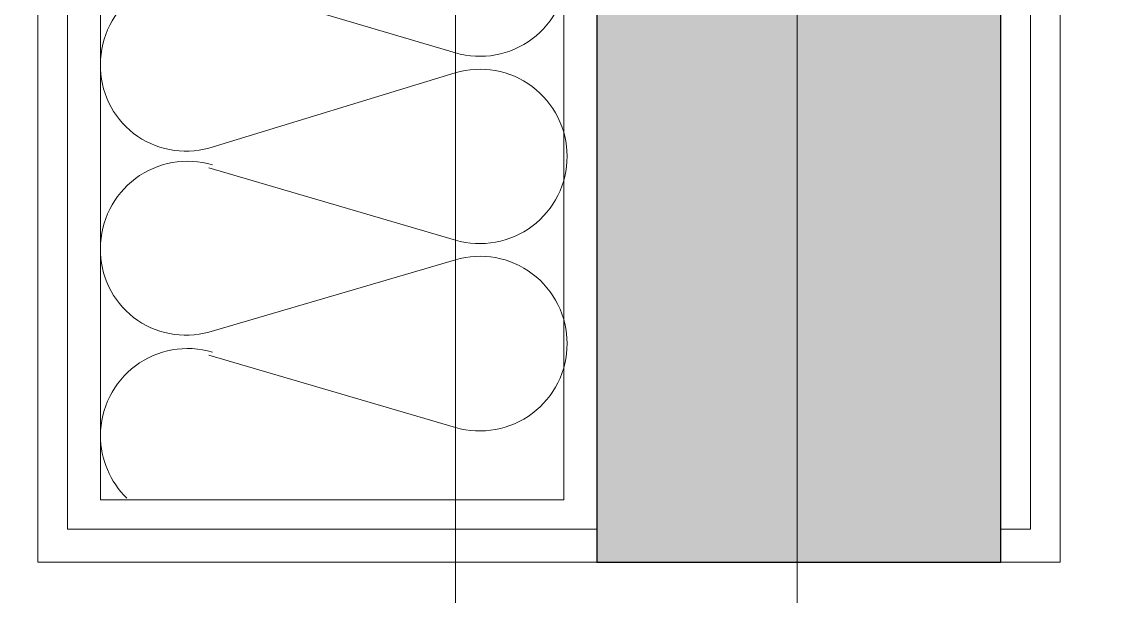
# Model space of a CAD drawing. Header units: millimetres. Extents: x 906 to 41302, y 848 to 28850.
# Drawn here: x 22379.5 to 22726.6, y 18550 to 18735.2 of the extents above; entities that cross this region are included whole.
import ezdxf

# ---------------------------------------------------------------- set-up
doc = ezdxf.new("R2010")
doc.units = ezdxf.units.MM
for name, color, linetype in [('PDF_X-단위세대$및$주동평면도$A-FIN-INSL', 7, 'Continuous'), ('PDF_X-단위세대$및$주동평면도$A-ST-AXIS-CEN', 7, 'Continuous'), ('PDF_X-단위세대$및$주동평면도$A-ST-CONC', 7, 'Continuous'), ('PDF_X-단위세대$및$주동평면도$A-WALL-DRY', 7, 'Continuous')]:
    doc.layers.add(name, color=color, linetype=linetype)
doc.layers.add('PDF_X-단위세대$및$주동평면도$A-FIN-INSL-HAT', color=7, linetype='Continuous', true_color=0x666666)
doc.layers.add('PDF_X-단위세대$및$주동평면도$S-ST-CONC-PAT1', color=7, linetype='Continuous', true_color=0xb7b7b7)

msp = doc.modelspace()

# ---------------------------------------------------------------- linework, layer by layer
at = {"layer": 'PDF_X-단위세대$및$주동평면도$A-FIN-INSL', "lineweight": 5}
msp.add_lwpolyline([(21129.64, 19320.95), (22404.93, 19320.95), (22404.93, 18581.17), (22554.16, 18581.17), (22554.16, 19441.6), (21129.64, 19441.6)], dxfattribs=at)
at = {"layer": 'PDF_X-단위세대$및$주동평면도$A-FIN-INSL-HAT', "lineweight": 9}
for points in [[(22440.97, 18808.61, 0.501644), (22404.93, 18781.72, 0.501644), (22439.86, 18754.74), (22519.18, 18778.97, -0.501645), (22555.21, 18752.09, -0.501645), (22519.23, 18725.1), (22440.97, 18748.28, 0.501644), (22404.93, 18721.4, 0.501644), (22439.86, 18694.41), (22519.18, 18718.65, -0.501645), (22555.21, 18691.76, -0.501645), (22519.23, 18664.78), (22439.86, 18688.06)], [(22440.97, 18689.01, 0.501644), (22404.93, 18662.13, 0.501644), (22439.86, 18635.15), (22519.23, 18658.43, -0.501645), (22555.21, 18631.44, -0.501645), (22519.23, 18604.45), (22439.86, 18627.74)], [(22440.97, 18628.69, 0.501644), (22404.93, 18601.81, 0.203205), (22413.48, 18581.65)]]:
    msp.add_lwpolyline(points, format="xyb", dxfattribs=at)
at = {"layer": 'PDF_X-단위세대$및$주동평면도$A-ST-AXIS-CEN', "lineweight": 5}
for points in [[(22629.3, 19700.89), (22629.3, 17636.08)], [(22519.23, 19573.89), (22519.23, 16573.51)]]:
    msp.add_lwpolyline(points, dxfattribs=at)
at = {"layer": 'PDF_X-단위세대$및$주동평면도$A-ST-CONC', "lineweight": 25}
msp.add_lwpolyline([(23089.67, 19700.89), (21144.45, 19700.89), (21144.45, 19451.12), (22564.74, 19451.12), (22564.74, 18561.06), (22694.91, 18561.06), (22694.91, 19451.12), (23089.67, 19451.12)], close=True, dxfattribs=at)
at = {"layer": 'PDF_X-단위세대$및$주동평면도$A-WALL-DRY', "lineweight": 13}
for points in [[(22694.91, 18571.65), (22704.44, 18571.65), (22704.44, 19410.9), (23079.09, 19410.9), (23079.09, 19451.12)], [(23089.67, 19451.12), (23089.67, 19401.38), (22713.96, 19401.38), (22713.96, 18561.06), (22694.91, 18561.06)], [(21129.64, 19311.42), (22394.35, 19311.42), (22394.35, 18571.65), (22564.74, 18571.65)], [(21129.64, 19300.84), (22384.82, 19300.84), (22384.82, 18561.06), (22564.74, 18561.06)]]:
    msp.add_lwpolyline(points, dxfattribs=at)
at = {"layer": 'PDF_X-단위세대$및$주동평면도$S-ST-CONC-PAT1', "transparency": 33554559}
for points in [[(22694.91, 19451.12), (22564.74, 19451.12), (22694.91, 18561.06)], [(22564.74, 19451.12), (22694.91, 18561.06), (22564.74, 18561.06)]]:
    msp.add_solid(points, dxfattribs=at)

doc.saveas('drawing.dxf')
